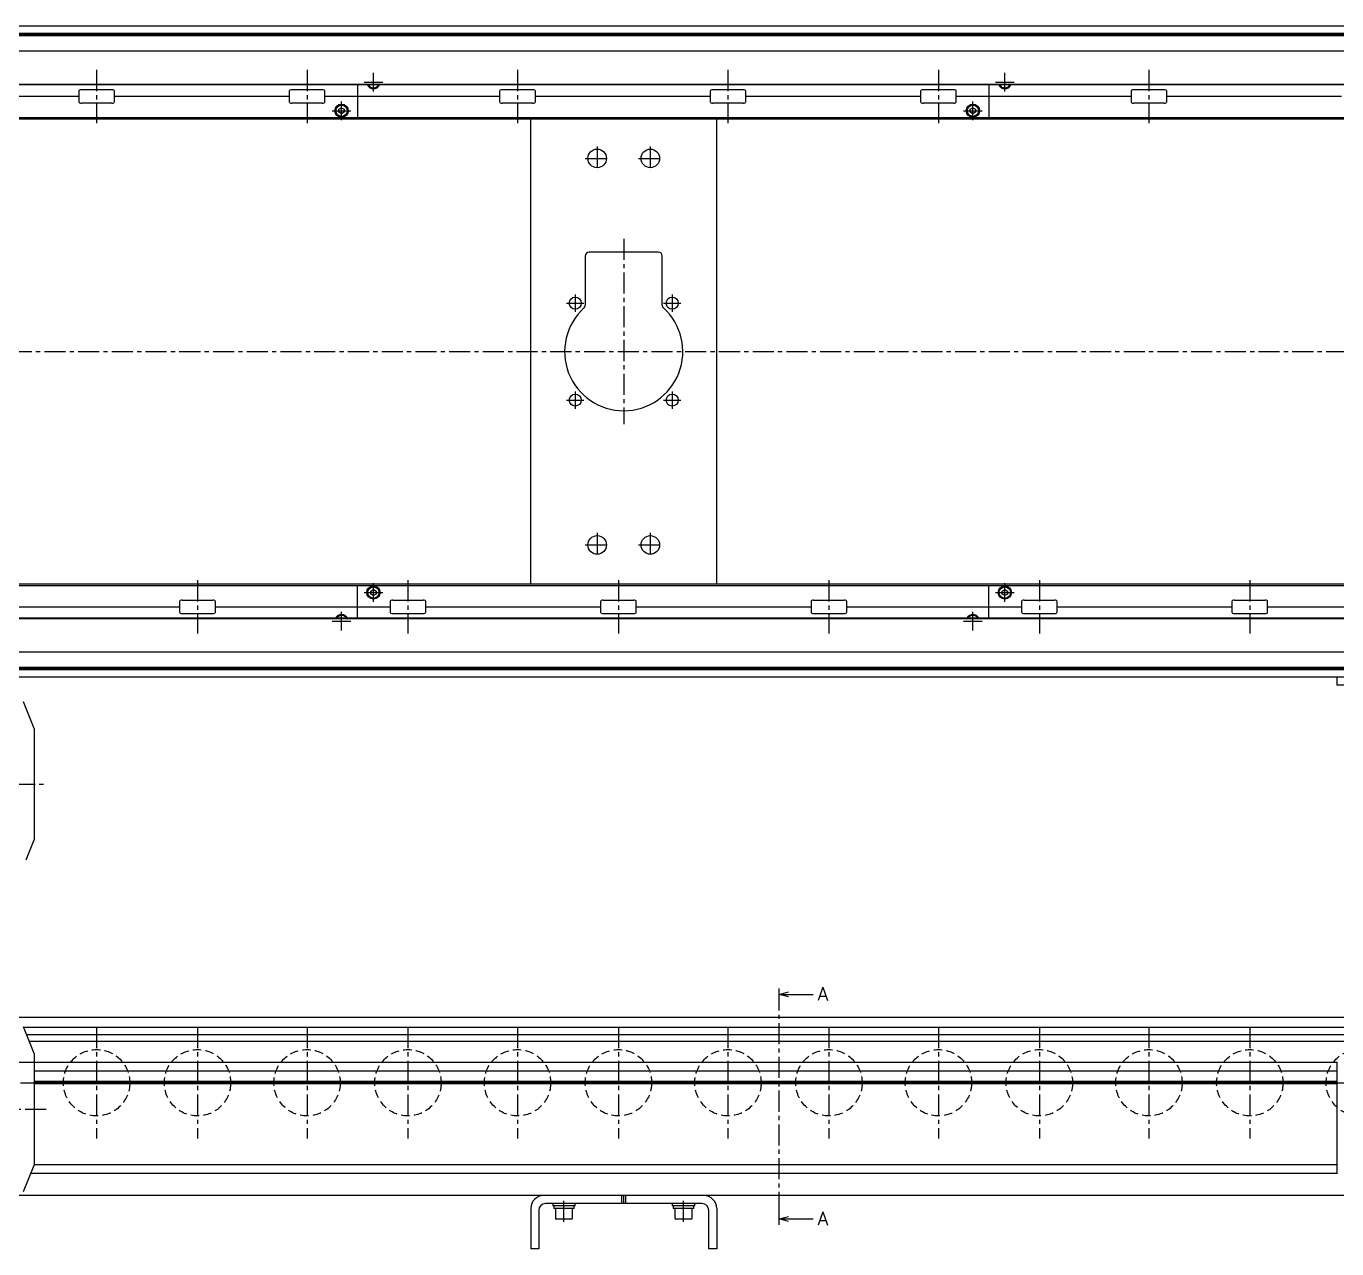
# Model space of a CAD drawing. Extents: x -10 to 2548, y -8 to 1001.
# Drawn here: x 676 to 1663, y 28 to 948 of the extents above; entities that cross this region are included whole.
import ezdxf

# ---------------------------------------------------------------- set-up
doc = ezdxf.new("R2010")
doc.units = 0
doc.header["$LTSCALE"] = 0.5
doc.linetypes.add('CENTER', pattern=[50.8, 31.75, -6.35, 6.35, -6.35])
doc.linetypes.add('DASHED', pattern=[19.05, 12.7, -6.35])
for name, color, linetype in [('MSM_CENTER', 1, 'CENTER'), ('MSM_CONTINUOUS', 7, 'CONTINUOUS'), ('MSM_DASHED', 4, 'DASHED'), ('MSM_PART_NUMBER', 7, 'CONTINUOUS')]:
    doc.layers.add(name, color=color, linetype=linetype)
doc.styles.get("Standard").update_dxf_attribs({"font": 'txt.shx', "height": 10, "bigfont": 'bigfont.shx'})

# ---------------------------------------------------------------- blocks, each defined once
blk = doc.blocks.new('*U88')
at = {"layer": 'MSM_PART_NUMBER'}
blk.add_text('A', height=10, dxfattribs=at).set_placement((1272.33, 214.87))
blk = doc.blocks.new('*U89')
at = {"layer": 'MSM_PART_NUMBER'}
blk.add_text('A', height=10, dxfattribs=at).set_placement((1272.33, 45.87))

msp = doc.modelspace()

# ---------------------------------------------------------------- linework, layer by layer
at = {"layer": 'MSM_CENTER'}
for p, q in [((729.25, 915.5), (729.25, 875.5)), ((887.75, 915.5), (887.75, 875.5)), ((937.75, 899.25), (937.75, 913.25)), ((1046.25, 915.5), (1046.25, 875.5)), ((1204.75, 915.5), (1204.75, 875.5)), ((1363.25, 915.5), (1363.25, 875.5)), ((1413.25, 899.25), (1413.25, 913.25)), ((1521.75, 915.5), (1521.75, 875.5)), ((930.75, 906.25), (944.75, 906.25)), ((1406.25, 906.25), (1420.25, 906.25)), ((913.75, 877.75), (913.75, 891.75)), ((1389.25, 877.75), (1389.25, 891.75)), ((906.75, 884.75), (920.75, 884.75)), ((1382.25, 884.75), (1396.25, 884.75)), ((1097.25, 848.9), (1115.25, 848.9)), ((1106.25, 857.9), (1106.25, 839.9)), ((1137.25, 848.9), (1155.25, 848.9)), ((1146.25, 857.9), (1146.25, 839.9)), ((1126.25, 788.4), (1126.25, 648.9)), ((1089.75, 746.4), (1089.75, 733.4)), ((1162.75, 746.4), (1162.75, 733.4)), ((1083.25, 739.9), (1096.25, 739.9)), ((1156.25, 739.9), (1169.25, 739.9)), ((359.75, 703.4), (1890.85, 703.4)), ((1089.75, 673.4), (1089.75, 660.4)), ((1162.75, 673.4), (1162.75, 660.4)), ((1083.25, 666.9), (1096.25, 666.9)), ((1156.25, 666.9), (1169.25, 666.9)), ((1106.25, 566.9), (1106.25, 548.9)), ((1146.25, 566.9), (1146.25, 548.9)), ((1097.25, 557.9), (1115.25, 557.9)), ((1137.25, 557.9), (1155.25, 557.9)), ((805.25, 531.3), (805.25, 491.3)), ((937.75, 515.05), (937.75, 529.05)), ((963.75, 531.3), (963.75, 491.3)), ((1122.25, 531.3), (1122.25, 491.3)), ((1280.75, 531.3), (1280.75, 491.3)), ((1413.25, 515.05), (1413.25, 529.05)), ((1439.25, 531.3), (1439.25, 491.3)), ((1597.75, 531.3), (1597.75, 491.3)), ((930.75, 522.05), (944.75, 522.05)), ((1406.25, 522.05), (1420.25, 522.05)), ((913.75, 493.55), (913.75, 507.55)), ((1389.25, 493.55), (1389.25, 507.55)), ((906.75, 500.55), (920.75, 500.55)), ((1382.25, 500.55), (1396.25, 500.55)), ((362.25, 377.75), (692.25, 377.75)), ((1243.25, 55), (1243.25, 215)), ((729.25, 195), (729.25, 111)), ((805.25, 195), (805.25, 111)), ((887.75, 195), (887.75, 111)), ((963.75, 195), (963.75, 111)), ((1046.25, 195), (1046.25, 111)), ((1122.25, 195), (1122.25, 111)), ((1204.75, 195), (1204.75, 111)), ((1280.75, 195), (1280.75, 111)), ((1363.25, 195), (1363.25, 111)), ((1439.25, 195), (1439.25, 111)), ((1521.75, 195), (1521.75, 111)), ((1597.75, 195), (1597.75, 111)), ((367.25, 153), (1881.25, 153)), ((472.25, 133), (692.25, 133)), ((1081.25, 48.4), (1081.25, 64)), ((1171.25, 48.4), (1171.25, 64))]:
    msp.add_line(p, q, dxfattribs=at)
at = {"layer": 'MSM_CONTINUOUS'}
for p, q in [((1880.85, 948.4), (370.65, 948.4)), ((1879.25, 948.35), (372.25, 948.35)), ((1854.58, 942.92), (396.92, 942.92)), ((1854.58, 941.18), (396.92, 941.18)), ((1854.5, 942.05), (397, 942.05)), ((1879.25, 929.55), (372.25, 929.55)), ((1879.25, 904.15), (372.25, 904.15)), ((1879.25, 904.55), (422.25, 904.55)), ((715.81, 899.5), (715.81, 891.5)), ((740.72, 900.5), (717.78, 900.5)), ((742.69, 891.5), (742.69, 899.5)), ((874.31, 899.5), (874.31, 891.5)), ((899.22, 900.5), (876.28, 900.5)), ((901.19, 891.5), (901.19, 899.5)), ((925.75, 904.15), (925.75, 879.4)), ((937.75, 903.94), (937.39, 904.15)), ((938.11, 904.15), (937.75, 903.94)), ((1032.81, 899.5), (1032.81, 891.5)), ((1057.72, 900.5), (1034.78, 900.5)), ((1059.69, 891.5), (1059.69, 899.5)), ((1191.31, 899.5), (1191.31, 891.5)), ((1216.22, 900.5), (1193.28, 900.5)), ((1218.19, 891.5), (1218.19, 899.5)), ((1349.81, 899.5), (1349.81, 891.5)), ((1374.72, 900.5), (1351.78, 900.5)), ((1376.69, 891.5), (1376.69, 899.5)), ((1401.25, 904.15), (1401.25, 879.4)), ((1413.25, 903.94), (1412.89, 904.15)), ((1413.61, 904.15), (1413.25, 903.94)), ((1508.31, 899.5), (1508.31, 891.5)), ((1533.22, 900.5), (1510.28, 900.5)), ((1535.19, 891.5), (1535.19, 899.5)), ((715.81, 895.5), (584.19, 895.5)), ((740.72, 890.5), (717.78, 890.5)), ((874.31, 895.5), (742.69, 895.5)), ((899.22, 890.5), (876.28, 890.5)), ((1032.81, 895.5), (901.19, 895.5)), ((1057.72, 890.5), (1034.78, 890.5)), ((1191.31, 895.5), (1059.69, 895.5)), ((1216.22, 890.5), (1193.28, 890.5)), ((1349.81, 895.5), (1218.19, 895.5)), ((1374.72, 890.5), (1351.78, 890.5)), ((1508.31, 895.5), (1376.69, 895.5)), ((1533.22, 890.5), (1510.28, 890.5)), ((1666.81, 895.5), (1535.19, 895.5)), ((1876.75, 879.4), (450.25, 879.4)), ((911.75, 885.9), (913.75, 887.06)), ((911.75, 883.6), (911.75, 885.9)), ((913.75, 882.44), (911.75, 883.6)), ((913.75, 887.06), (915.75, 885.9)), ((915.75, 883.6), (913.75, 882.44)), ((915.75, 885.9), (915.75, 883.6)), ((1387.25, 885.9), (1389.25, 887.06)), ((1387.25, 883.6), (1387.25, 885.9)), ((1389.25, 882.44), (1387.25, 883.6)), ((1389.25, 887.06), (1391.25, 885.9)), ((1391.25, 883.6), (1389.25, 882.44)), ((1391.25, 885.9), (1391.25, 883.6)), ((1880.85, 878.4), (450.25, 878.4)), ((1056.25, 528.4), (1056.25, 878.4)), ((1196.25, 528.4), (1196.25, 878.4)), ((1097.25, 775.4), (1097.25, 738.5)), ((1152.25, 778.4), (1100.25, 778.4)), ((1155.25, 738.5), (1155.25, 775.4)), ((1880.85, 528.4), (450.25, 528.4)), ((450.25, 527.4), (1876.75, 527.4)), ((925.75, 502.65), (925.75, 527.4)), ((935.75, 523.2), (937.75, 524.36)), ((935.75, 520.9), (935.75, 523.2)), ((937.75, 524.36), (939.75, 523.2)), ((939.75, 523.2), (939.75, 520.9)), ((1401.25, 502.65), (1401.25, 527.4)), ((1411.25, 523.2), (1413.25, 524.36)), ((1411.25, 520.9), (1411.25, 523.2)), ((1413.25, 524.36), (1415.25, 523.2)), ((1415.25, 523.2), (1415.25, 520.9)), ((791.81, 515.3), (791.81, 507.3)), ((793.78, 516.3), (816.72, 516.3)), ((818.69, 507.3), (818.69, 515.3)), ((937.75, 519.74), (935.75, 520.9)), ((939.75, 520.9), (937.75, 519.74)), ((950.31, 515.3), (950.31, 507.3)), ((952.28, 516.3), (975.22, 516.3)), ((977.19, 507.3), (977.19, 515.3)), ((1108.81, 515.3), (1108.81, 507.3)), ((1110.78, 516.3), (1133.72, 516.3)), ((1135.69, 507.3), (1135.69, 515.3)), ((1267.31, 515.3), (1267.31, 507.3)), ((1269.28, 516.3), (1292.22, 516.3)), ((1294.19, 507.3), (1294.19, 515.3)), ((1413.25, 519.74), (1411.25, 520.9)), ((1415.25, 520.9), (1413.25, 519.74)), ((1425.81, 515.3), (1425.81, 507.3)), ((1427.78, 516.3), (1450.72, 516.3)), ((1452.69, 507.3), (1452.69, 515.3)), ((1584.31, 515.3), (1584.31, 507.3)), ((1586.28, 516.3), (1609.22, 516.3)), ((1611.19, 507.3), (1611.19, 515.3)), ((660.19, 511.3), (791.81, 511.3)), ((793.78, 506.3), (816.72, 506.3)), ((818.69, 511.3), (950.31, 511.3)), ((952.28, 506.3), (975.22, 506.3)), ((977.19, 511.3), (1108.81, 511.3)), ((1110.78, 506.3), (1133.72, 506.3)), ((1135.69, 511.3), (1267.31, 511.3)), ((1269.28, 506.3), (1292.22, 506.3)), ((1294.19, 511.3), (1425.81, 511.3)), ((1427.78, 506.3), (1450.72, 506.3)), ((1452.69, 511.3), (1584.31, 511.3)), ((1586.28, 506.3), (1609.22, 506.3)), ((1611.19, 511.3), (1742.81, 511.3)), ((1879.25, 502.65), (372.25, 502.65)), ((1879.25, 502.25), (422.25, 502.25)), ((913.39, 502.65), (913.75, 502.86)), ((913.75, 502.86), (914.11, 502.65)), ((1388.89, 502.65), (1389.25, 502.86)), ((1389.25, 502.86), (1389.61, 502.65)), ((1879.25, 477.25), (372.25, 477.25)), ((1854.58, 465.62), (396.92, 465.62)), ((1854.5, 464.75), (397, 464.75)), ((1880.85, 458.4), (370.65, 458.4)), ((1879.25, 458.45), (372.25, 458.45)), ((1854.58, 463.88), (396.92, 463.88)), ((1663.25, 458.4), (1663.25, 452.4)), ((1713.25, 452.4), (1663.25, 452.4)), ((682.25, 419.75), (674.25, 439.75)), ((682.25, 419.75), (682.25, 335.75)), ((676.25, 320.75), (682.25, 335.75)), ((1243.25, 215), (1243.25, 224)), ((1243.25, 219.5), (1250.25, 221.38)), ((1243.25, 219.5), (1268.85, 219.5)), ((1250.25, 217.62), (1243.25, 219.5)), ((1879.25, 202), (372.25, 202)), ((682.25, 175), (674.25, 195)), ((1879.25, 194.6), (674.41, 194.6)), ((1763.25, 189), (676.65, 189)), ((1763.25, 184), (678.65, 184)), ((1663.25, 168.25), (667.25, 168.25)), ((682.25, 175), (682.25, 91)), ((1663.25, 168.5), (1663.25, 84.5)), ((1663.25, 161.75), (682.25, 161.75)), ((1663.25, 153.87), (682.25, 153.87)), ((1663.25, 153), (682.25, 153)), ((1663.25, 152.13), (682.25, 152.13)), ((674.25, 71), (682.25, 91)), ((1663.25, 91.25), (682.25, 91.25)), ((1663.25, 84.75), (679.75, 84.75)), ((1880.85, 68), (472.25, 68)), ((1185.25, 62), (1067.25, 62)), ((1072.75, 62), (1072.75, 60.4)), ((1089.75, 60.4), (1072.75, 60.4)), ((1073.55, 60.4), (1073.55, 58.4)), ((1088.95, 58.4), (1088.95, 60.4)), ((1089.75, 60.4), (1089.75, 62)), ((1124.75, 62), (1124.75, 68)), ((1126.25, 62), (1126.25, 68)), ((1127.75, 62), (1127.75, 68)), ((1162.75, 62), (1162.75, 60.4)), ((1179.75, 60.4), (1162.75, 60.4)), ((1163.55, 60.4), (1163.55, 58.4)), ((1178.95, 58.4), (1178.95, 60.4)), ((1179.75, 60.4), (1179.75, 62)), ((1056.25, 58.5), (1056.25, 28)), ((1062.25, 57), (1062.25, 28)), ((1088.95, 58.4), (1073.55, 58.4)), ((1074.75, 58.4), (1074.75, 51.2)), ((1086.95, 50.4), (1075.55, 50.4)), ((1087.75, 51.2), (1087.75, 58.4)), ((1178.95, 58.4), (1163.55, 58.4)), ((1164.75, 58.4), (1164.75, 51.2)), ((1176.95, 50.4), (1165.55, 50.4)), ((1177.75, 51.2), (1177.75, 58.4)), ((1190.25, 28), (1190.25, 57)), ((1196.25, 58.5), (1196.25, 28)), ((1243.25, 46), (1243.25, 55)), ((1243.25, 50.5), (1250.25, 52.38)), ((1250.25, 48.62), (1243.25, 50.5)), ((1243.25, 50.5), (1268.85, 50.5)), ((1062.25, 28), (1056.25, 28)), ((1196.25, 28), (1190.25, 28))]:
    msp.add_line(p, q, dxfattribs=at)
for centre, radius in [((913.75, 884.75), 5), ((913.75, 884.75), 4.25), ((1389.25, 884.75), 5), ((1389.25, 884.75), 4.25), ((1106.25, 848.9), 7), ((1146.25, 848.9), 7), ((1089.75, 739.9), 4.5), ((1162.75, 739.9), 4.5), ((1089.75, 666.9), 4.5), ((1162.75, 666.9), 4.5), ((1106.25, 557.9), 7), ((1146.25, 557.9), 7), ((937.75, 522.05), 5), ((937.75, 522.05), 4.25), ((1413.25, 522.05), 5), ((1413.25, 522.05), 4.25)]:
    msp.add_circle(centre, radius, dxfattribs=at)
for centre, radius, start, end in [((716.68, 899.38), 0.882, 115.53281, 172.10275), ((717.76, 897.09), 3.41, 89.66873, 115.24537), ((740.74, 897.09), 3.41, 64.75463, 90.33127), ((741.82, 899.38), 0.882, 7.89725, 64.46719), ((875.18, 899.38), 0.882, 115.53281, 172.10275), ((876.26, 897.09), 3.41, 89.66873, 115.24537), ((899.24, 897.09), 3.41, 64.75463, 90.33127), ((900.32, 899.38), 0.882, 7.89725, 64.46719), ((937.75, 906.25), 5, 204.83459, 335.16541), ((937.75, 906.25), 4.25, 209.61158, 330.38842), ((1033.68, 899.38), 0.882, 115.53281, 172.10275), ((1034.76, 897.09), 3.41, 89.66873, 115.24537), ((1057.74, 897.09), 3.41, 64.75463, 90.33127), ((1058.82, 899.38), 0.882, 7.89725, 64.46719), ((1192.18, 899.38), 0.882, 115.53281, 172.10275), ((1193.26, 897.09), 3.41, 89.66873, 115.24537), ((1216.24, 897.09), 3.41, 64.75463, 90.33127), ((1217.32, 899.38), 0.882, 7.89725, 64.46719), ((1350.68, 899.38), 0.882, 115.53281, 172.10275), ((1351.76, 897.09), 3.41, 89.66873, 115.24537), ((1374.74, 897.09), 3.41, 64.75463, 90.33127), ((1375.82, 899.38), 0.882, 7.89725, 64.46719), ((1413.25, 906.25), 5, 204.83459, 335.16541), ((1413.25, 906.25), 4.25, 209.61158, 330.38842), ((1509.18, 899.38), 0.882, 115.53281, 172.10275), ((1510.26, 897.09), 3.41, 89.66873, 115.24537), ((1533.24, 897.09), 3.41, 64.75463, 90.33127), ((1534.32, 899.38), 0.882, 7.89725, 64.46719), ((716.68, 891.62), 0.882, 187.89725, 244.46719), ((717.76, 893.91), 3.41, 244.75463, 270.33127), ((740.74, 893.91), 3.41, 269.66873, 295.24537), ((741.82, 891.62), 0.882, 295.53281, 352.10275), ((875.18, 891.62), 0.882, 187.89725, 244.46719), ((876.26, 893.91), 3.41, 244.75463, 270.33127), ((899.24, 893.91), 3.41, 269.66873, 295.24537), ((900.32, 891.62), 0.882, 295.53281, 352.10275), ((1033.68, 891.62), 0.882, 187.89725, 244.46719), ((1034.76, 893.91), 3.41, 244.75463, 270.33127), ((1057.74, 893.91), 3.41, 269.66873, 295.24537), ((1058.82, 891.62), 0.882, 295.53281, 352.10275), ((1192.18, 891.62), 0.882, 187.89725, 244.46719), ((1193.26, 893.91), 3.41, 244.75463, 270.33127), ((1216.24, 893.91), 3.41, 269.66873, 295.24537), ((1217.32, 891.62), 0.882, 295.53281, 352.10275), ((1350.68, 891.62), 0.882, 187.89725, 244.46719), ((1351.76, 893.91), 3.41, 244.75463, 270.33127), ((1374.74, 893.91), 3.41, 269.66873, 295.24537), ((1375.82, 891.62), 0.882, 295.53281, 352.10275), ((1509.18, 891.62), 0.882, 187.89725, 244.46719), ((1510.26, 893.91), 3.41, 244.75463, 270.33127), ((1533.24, 893.91), 3.41, 269.66873, 295.24537), ((1534.32, 891.62), 0.882, 295.53281, 352.10275), ((1100.25, 775.4), 3, 90, 180), ((1152.25, 775.4), 3, 0, 90), ((1126.25, 703.4), 44.5, 132.35205, 47.64795), ((1094.25, 738.5), 3, 312.35205, 360), ((1158.25, 738.5), 3, 180, 227.64795), ((792.68, 515.18), 0.882, 115.53281, 172.10275), ((793.76, 512.89), 3.41, 89.66873, 115.24537), ((816.74, 512.89), 3.41, 64.75463, 90.33127), ((817.82, 515.18), 0.882, 7.89725, 64.46719), ((951.18, 515.18), 0.882, 115.53281, 172.10275), ((952.26, 512.89), 3.41, 89.66873, 115.24537), ((975.24, 512.89), 3.41, 64.75463, 90.33127), ((976.32, 515.18), 0.882, 7.89725, 64.46719), ((1109.68, 515.18), 0.882, 115.53281, 172.10275), ((1110.76, 512.89), 3.41, 89.66873, 115.24537), ((1133.74, 512.89), 3.41, 64.75463, 90.33127), ((1134.82, 515.18), 0.882, 7.89725, 64.46719), ((1268.18, 515.18), 0.882, 115.53281, 172.10275), ((1269.26, 512.89), 3.41, 89.66873, 115.24537), ((1292.24, 512.89), 3.41, 64.75463, 90.33127), ((1293.32, 515.18), 0.882, 7.89725, 64.46719), ((1426.68, 515.18), 0.882, 115.53281, 172.10275), ((1427.76, 512.89), 3.41, 89.66873, 115.24537), ((1450.74, 512.89), 3.41, 64.75463, 90.33127), ((1451.82, 515.18), 0.882, 7.89725, 64.46719), ((1585.18, 515.18), 0.882, 115.53281, 172.10275), ((1586.26, 512.89), 3.41, 89.66873, 115.24537), ((1609.24, 512.89), 3.41, 64.75463, 90.33127), ((1610.32, 515.18), 0.882, 7.89725, 64.46719), ((792.68, 507.42), 0.882, 187.89725, 244.46719), ((793.76, 509.71), 3.41, 244.75463, 270.33127), ((816.74, 509.71), 3.41, 269.66873, 295.24537), ((817.82, 507.42), 0.882, 295.53281, 352.10275), ((913.75, 500.55), 5, 24.83459, 155.16541), ((913.75, 500.55), 4.25, 29.61158, 150.38842), ((951.18, 507.42), 0.882, 187.89725, 244.46719), ((952.26, 509.71), 3.41, 244.75463, 270.33127), ((975.24, 509.71), 3.41, 269.66873, 295.24537), ((976.32, 507.42), 0.882, 295.53281, 352.10275), ((1109.68, 507.42), 0.882, 187.89725, 244.46719), ((1110.76, 509.71), 3.41, 244.75463, 270.33127), ((1133.74, 509.71), 3.41, 269.66873, 295.24537), ((1134.82, 507.42), 0.882, 295.53281, 352.10275), ((1268.18, 507.42), 0.882, 187.89725, 244.46719), ((1269.26, 509.71), 3.41, 244.75463, 270.33127), ((1292.24, 509.71), 3.41, 269.66873, 295.24537), ((1293.32, 507.42), 0.882, 295.53281, 352.10275), ((1389.25, 500.55), 5, 24.83459, 155.16541), ((1389.25, 500.55), 4.25, 29.61158, 150.38842), ((1426.68, 507.42), 0.882, 187.89725, 244.46719), ((1427.76, 509.71), 3.41, 244.75463, 270.33127), ((1450.74, 509.71), 3.41, 269.66873, 295.24537), ((1451.82, 507.42), 0.882, 295.53281, 352.10275), ((1585.18, 507.42), 0.882, 187.89725, 244.46719), ((1586.26, 509.71), 3.41, 244.75463, 270.33127), ((1609.24, 509.71), 3.41, 269.66873, 295.24537), ((1610.32, 507.42), 0.882, 295.53281, 352.10275), ((1065.75, 58.5), 9.5, 90, 180), ((1067.25, 57), 5, 90, 180), ((1185.25, 57), 5, 0, 90), ((1186.75, 58.5), 9.5, 0, 90), ((1075.55, 51.2), 0.8, 180, 270), ((1086.95, 51.2), 0.8, 270, 0), ((1165.55, 51.2), 0.8, 180, 270), ((1176.95, 51.2), 0.8, 270, 0)]:
    msp.add_arc(centre, radius, start, end, dxfattribs=at)
at = {"layer": 'MSM_DASHED'}
for centre in [(729.25, 153), (805.25, 153), (887.75, 153), (963.75, 153), (1046.25, 153), (1122.25, 153), (1204.75, 153), (1280.75, 153), (1363.25, 153), (1439.25, 153), (1521.75, 153), (1597.75, 153), (1680.25, 153)]:
    msp.add_circle(centre, 25, dxfattribs=at)

# ---------------------------------------------------------------- block references
at = {"layer": 'MSM_CONTINUOUS'}
for name in ['*U88', '*U89']:
    msp.add_blockref(name, (0, 0), dxfattribs=at)

doc.saveas('drawing.dxf')
